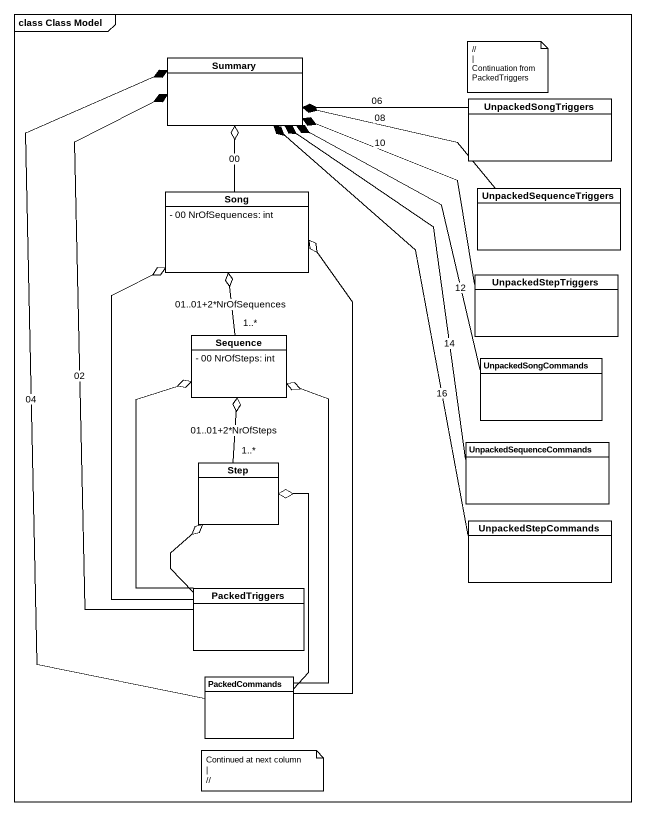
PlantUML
@startuml
mainframe class Class Model
hide circle
hide empty members
skinparam classAttributeIconSize 0
class Summary
class UnpackedSongTriggers
class Song {
  - 00 NrOfSequences: int
}
class UnpackedSequenceTriggers
class UnpackedStepTriggers
class Sequence {
  - 00 NrOfSteps: int
}
class UnpackedSongCommands
class UnpackedSequenceCommands
class Step
class UnpackedStepCommands
class PackedTriggers
class PackedCommands
UnpackedSongTriggers -left-* Summary : 06
Song -up-o Summary : 00
UnpackedSequenceTriggers -left-* Summary : 08
UnpackedStepTriggers -up-* Summary : 10
Sequence "1..*" -up-o Song : 01..01+2*NrOfSequences
UnpackedSongCommands -up-* Summary : 12
UnpackedSequenceCommands -up-* Summary : 14
Step "1..*" -up-o Sequence : 01..01+2*NrOfSteps
UnpackedStepCommands -up-* Summary : 16
PackedTriggers -up-* Summary : 02
PackedTriggers -up-o Song
PackedTriggers -up-o Sequence
PackedTriggers -up-o Step
PackedCommands -up-* Summary : 04
PackedCommands -up-o Song
PackedCommands -up-o Sequence
PackedCommands -up-o Step
note as N1
  //
  ~|
  Continuation from PackedTriggers
end note
note as N2
  Continued at next column
  ~|
  //
end note
@enduml
